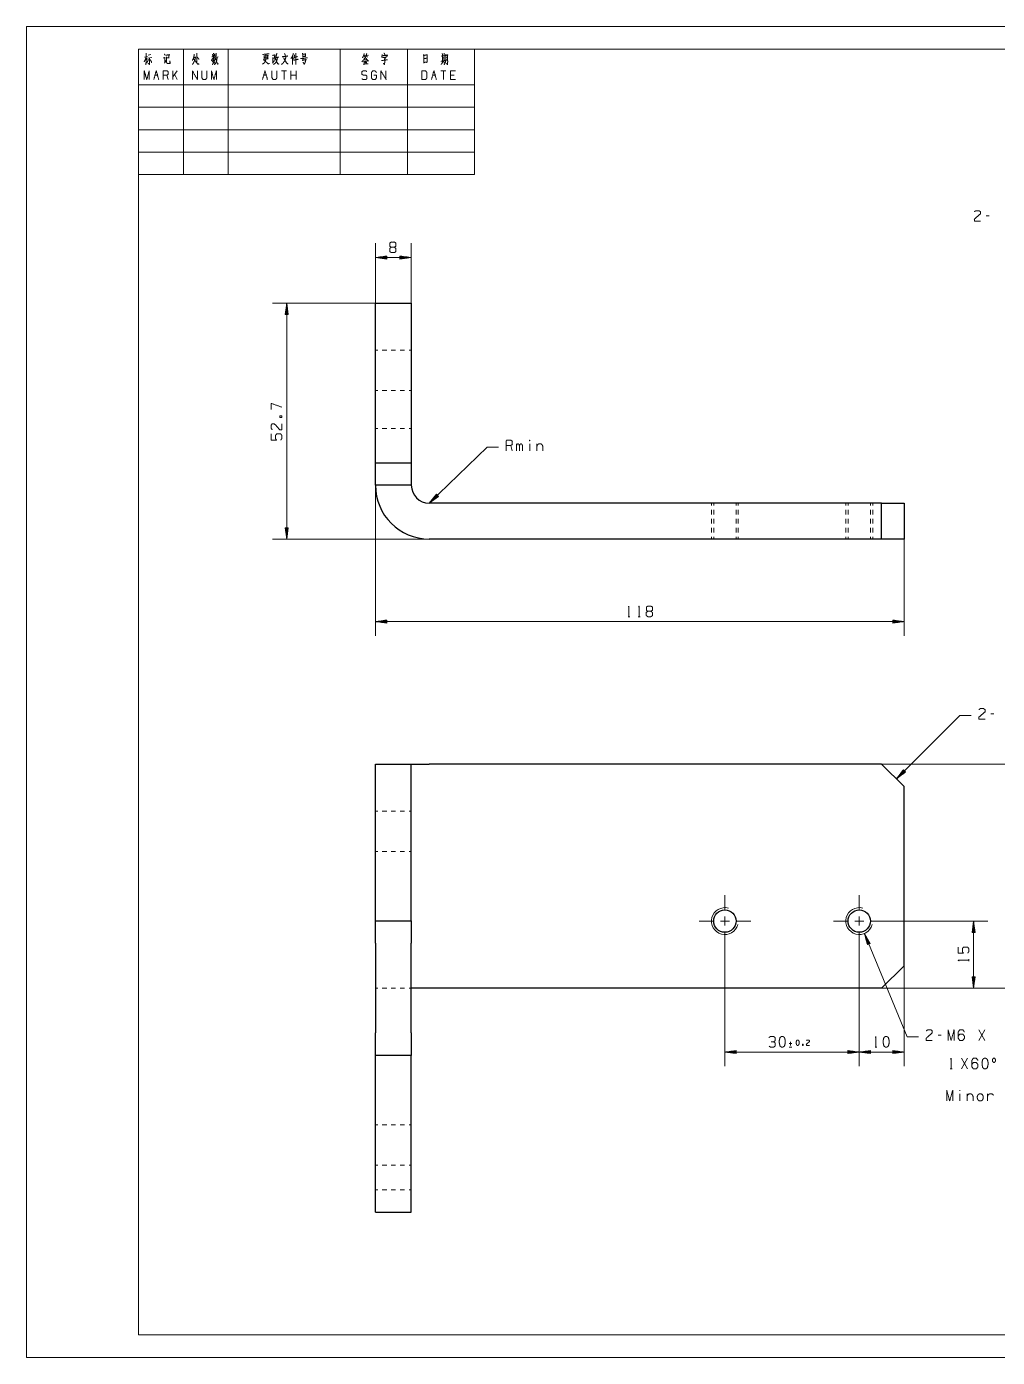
# Model space of a CAD drawing. Header units: millimetres. Extents: x 0 to 420, y 0 to 297.
# Drawn here: x 0 to 216.7, y 0 to 297 of the extents above; entities that cross this region are included whole.
import ezdxf

# ---------------------------------------------------------------- set-up
doc = ezdxf.new("R2010")
doc.units = ezdxf.units.MM
doc.layers.add('1', color=7, linetype='Continuous', true_color=0xffffff)

msp = doc.modelspace()

# ---------------------------------------------------------------- linework, layer by layer
at = {"layer": '1', "color": 132, "linetype": 'Continuous', "lineweight": 18}
for p, q in [((0, 297), (0, 0)), ((420, 297), (0, 297)), ((25, 292), (25, 264)), ((25, 292), (100, 292)), ((25, 292), (100, 292)), ((25, 292), (100, 292)), ((25, 292), (25, 5)), ((415, 292), (25, 292)), ((35, 292), (35, 264)), ((45, 292), (45, 264)), ((70, 292), (70, 264)), ((85, 292), (85, 264)), ((100, 292), (100, 264)), ((25, 284), (100, 284)), ((25, 279), (100, 279)), ((25, 274), (100, 274)), ((25, 269), (100, 269)), ((25, 264), (100, 264)), ((25, 5), (415, 5)), ((0, 0), (420, 0))]:
    msp.add_line(p, q, dxfattribs=at)
at = {"layer": '1', "color": 95, "linetype": 'Continuous', "lineweight": 18}
for p, q in [((26.34, 290.18), (26.96, 290.3)), ((26.7, 289.95), (26.92, 289.68)), ((26.99, 289.99), (27.95, 290.14)), ((27.13, 290.61), (27.71, 290.74)), ((41.34, 290.22), (42.13, 290.38)), ((42.25, 290.16), (42.79, 290.28)), ((53.17, 290.09), (53.7, 290.18)), ((54.91, 288.87), (55.37, 289.43)), ((75.25, 290.57), (75.67, 290.63)), ((75.35, 290.55), (75.45, 290.24)), ((75.83, 289.64), (75.37, 289.56)), ((75.82, 290.51), (76.35, 290.61)), ((75.98, 290.49), (76.11, 290.16)), ((92.56, 290.43), (93.43, 290.55)), ((92.84, 290.07), (93.11, 290.14)), ((92.86, 289.72), (93.09, 289.78)), ((93.6, 290.05), (93.85, 290.12)), ((28.66, 286.17), (29.22, 286.17)), ((31.62, 285.18), (31.34, 286.17)), ((33.59, 287.14), (32.63, 285.78)), ((32.63, 285.18), (32.63, 287.14)), ((33.59, 285.18), (33.04, 286.36)), ((52.94, 286.17), (53.49, 286.17)), ((58.02, 287.14), (56.9, 287.14)), ((57.46, 287.14), (57.46, 285.18)), ((59.02, 285.18), (59.02, 287.14)), ((60.14, 286.17), (59.02, 286.17)), ((60.14, 285.18), (60.14, 287.14)), ((90.65, 286.17), (91.2, 286.17)), ((93.6, 287.14), (92.49, 287.14)), ((93.05, 287.14), (93.05, 285.18)), ((95.45, 286.17), (94.61, 286.17)), ((214.87, 254.75), (214.2, 254.75)), ((108.43, 202.32), (108.09, 203.52)), ((109.36, 202.32), (109.36, 203.9)), ((112.31, 203.9), (112.31, 202.32)), ((113.92, 203.9), (113.92, 202.32)), ((134.26, 165.31), (134.69, 165.31)), ((136.54, 165.31), (136.96, 165.31)), ((215.89, 143.62), (215.22, 143.62)), ((210.32, 88.42), (210.32, 88.84)), ((204.13, 71.94), (203.46, 71.94)), ((213.89, 70.74), (212.55, 73.11)), ((212.55, 70.74), (213.89, 73.11)), ((170.81, 70.04), (170.24, 70.04)), ((170.24, 69.25), (170.81, 69.25)), ((170.53, 70.44), (170.53, 69.64)), ((189.4, 69.24), (189.82, 69.24)), ((210.08, 64.39), (208.74, 66.76)), ((208.74, 64.39), (210.08, 66.76)), ((206.18, 64.39), (206.6, 64.39)), ((208.35, 58.82), (208.35, 57.24)), ((209.95, 58.82), (209.95, 57.24)), ((214.51, 57.24), (214.51, 58.82))]:
    msp.add_line(p, q, dxfattribs=at)
at = {"layer": '1', "color": 13, "linetype": 'Continuous', "lineweight": 18}
for p, q in [((77.88, 235.3), (77.88, 248.64)), ((85.88, 235.3), (85.88, 248.64)), ((80.42, 245.8), (77.88, 245.47)), ((77.88, 245.47), (80.42, 245.13)), ((85.88, 245.47), (77.88, 245.47)), ((80.42, 245.49), (78.07, 245.49)), ((80.42, 245.44), (78.07, 245.44)), ((80.42, 245.54), (78.46, 245.54)), ((80.42, 245.39), (78.46, 245.39)), ((80.42, 245.59), (78.85, 245.59)), ((80.42, 245.34), (78.85, 245.34)), ((80.42, 245.65), (79.23, 245.65)), ((80.42, 245.29), (79.23, 245.29)), ((80.42, 245.7), (79.62, 245.7)), ((80.42, 245.24), (79.62, 245.24)), ((80.42, 245.75), (80, 245.75)), ((80.42, 245.19), (80, 245.19)), ((80.42, 245.8), (80.39, 245.8)), ((80.42, 245.8), (80.39, 245.8)), ((80.42, 245.14), (80.39, 245.14)), ((80.42, 245.14), (80.39, 245.14)), ((80.42, 245.13), (80.42, 245.8)), ((83.34, 245.8), (83.37, 245.8)), ((83.34, 245.8), (83.37, 245.8)), ((83.34, 245.8), (83.34, 245.13)), ((85.88, 245.47), (83.34, 245.8)), ((83.34, 245.75), (83.76, 245.75)), ((83.34, 245.7), (84.15, 245.7)), ((83.34, 245.65), (84.53, 245.65)), ((83.34, 245.59), (84.92, 245.59)), ((83.34, 245.54), (85.3, 245.54)), ((83.34, 245.49), (85.69, 245.49)), ((83.34, 245.13), (85.88, 245.47)), ((83.34, 245.44), (85.69, 245.44)), ((83.34, 245.39), (85.3, 245.39)), ((83.34, 245.34), (84.92, 245.34)), ((83.34, 245.29), (84.53, 245.29)), ((83.34, 245.24), (84.15, 245.24)), ((83.34, 245.19), (83.76, 245.19)), ((83.34, 245.14), (83.37, 245.14)), ((83.34, 245.14), (83.37, 245.14)), ((77.88, 235.3), (54.89, 235.3)), ((58.07, 235.3), (57.73, 232.76)), ((57.99, 232.76), (57.99, 234.72)), ((58.04, 232.76), (58.04, 235.11)), ((58.4, 232.76), (58.07, 235.3)), ((58.07, 235.3), (58.07, 182.63)), ((58.09, 232.76), (58.09, 235.11)), ((58.14, 232.76), (58.14, 234.72)), ((57.73, 232.76), (58.4, 232.76)), ((57.74, 232.76), (57.74, 232.79)), ((57.74, 232.76), (57.74, 232.79)), ((57.79, 232.76), (57.79, 233.18)), ((57.84, 232.76), (57.84, 233.56)), ((57.89, 232.76), (57.89, 233.95)), ((57.94, 232.76), (57.94, 234.33)), ((58.19, 232.76), (58.19, 234.33)), ((58.24, 232.76), (58.24, 233.95)), ((58.3, 232.76), (58.3, 233.56)), ((58.35, 232.76), (58.35, 233.18)), ((58.4, 232.76), (58.4, 232.79)), ((58.4, 232.76), (58.4, 232.79)), ((102.78, 203.13), (89.88, 190.63)), ((105.32, 203.13), (102.78, 203.13)), ((77.88, 199.63), (77.88, 161.04)), ((91.47, 192.64), (89.88, 190.63)), ((89.88, 190.63), (91.94, 192.16)), ((91.69, 192.41), (90, 190.78)), ((91.72, 192.38), (90.04, 190.74)), ((91.65, 192.45), (90.24, 191.08)), ((91.76, 192.34), (90.35, 190.98)), ((91.62, 192.49), (90.49, 191.39)), ((91.79, 192.3), (90.66, 191.21)), ((91.58, 192.52), (90.73, 191.69)), ((91.55, 192.56), (90.97, 192)), ((91.83, 192.27), (90.98, 191.44)), ((91.51, 192.6), (91.21, 192.3)), ((91.86, 192.23), (91.29, 191.67)), ((91.48, 192.63), (91.45, 192.61)), ((91.48, 192.63), (91.45, 192.61)), ((91.94, 192.16), (91.47, 192.64)), ((91.9, 192.19), (91.6, 191.9)), ((91.94, 192.16), (91.91, 192.14)), ((91.94, 192.16), (91.91, 192.14)), ((57.73, 185.17), (58.07, 182.63)), ((58.4, 185.17), (57.73, 185.17)), ((57.74, 185.17), (57.74, 185.14)), ((57.74, 185.17), (57.74, 185.14)), ((57.79, 185.17), (57.79, 184.75)), ((57.84, 185.17), (57.84, 184.36)), ((57.89, 185.17), (57.89, 183.98)), ((57.94, 185.17), (57.94, 183.59)), ((57.99, 185.17), (57.99, 183.21)), ((58.04, 185.17), (58.04, 182.82)), ((58.07, 182.63), (58.4, 185.17)), ((58.09, 185.17), (58.09, 182.82)), ((58.14, 185.17), (58.14, 183.21)), ((58.19, 185.17), (58.19, 183.59)), ((58.24, 185.17), (58.24, 183.98)), ((58.3, 185.17), (58.3, 184.36)), ((58.35, 185.17), (58.35, 184.75)), ((58.4, 185.17), (58.4, 185.14)), ((58.4, 185.17), (58.4, 185.14)), ((89.88, 182.63), (54.89, 182.63)), ((195.88, 182.63), (195.88, 161.04)), ((80.42, 164.55), (77.88, 164.22)), ((77.88, 164.22), (80.42, 163.88)), ((195.88, 164.22), (77.88, 164.22)), ((80.42, 164.24), (78.07, 164.24)), ((80.42, 164.19), (78.07, 164.19)), ((80.42, 164.29), (78.46, 164.29)), ((80.42, 164.14), (78.46, 164.14)), ((80.42, 164.34), (78.85, 164.34)), ((80.42, 164.09), (78.85, 164.09)), ((80.42, 164.39), (79.23, 164.39)), ((80.42, 164.04), (79.23, 164.04)), ((80.42, 164.44), (79.62, 164.44)), ((80.42, 163.99), (79.62, 163.99)), ((80.42, 164.5), (80, 164.5)), ((80.42, 163.94), (80, 163.94)), ((80.42, 164.55), (80.39, 164.55)), ((80.42, 164.55), (80.39, 164.55)), ((80.42, 163.89), (80.39, 163.89)), ((80.42, 163.89), (80.39, 163.89)), ((80.42, 163.88), (80.42, 164.55)), ((193.34, 164.55), (193.37, 164.55)), ((193.34, 164.55), (193.37, 164.55)), ((193.34, 164.55), (193.34, 163.88)), ((195.88, 164.22), (193.34, 164.55)), ((193.34, 164.5), (193.76, 164.5)), ((193.34, 164.44), (194.15, 164.44)), ((193.34, 164.39), (194.53, 164.39)), ((193.34, 164.34), (194.92, 164.34)), ((193.34, 164.29), (195.3, 164.29)), ((193.34, 164.24), (195.69, 164.24)), ((193.34, 163.88), (195.88, 164.22)), ((193.34, 164.19), (195.69, 164.19)), ((193.34, 164.14), (195.3, 164.14)), ((193.34, 164.09), (194.92, 164.09)), ((193.34, 164.04), (194.53, 164.04)), ((193.34, 163.99), (194.15, 163.99)), ((193.34, 163.94), (193.76, 163.94)), ((193.34, 163.89), (193.37, 163.89)), ((193.34, 163.89), (193.37, 163.89)), ((208.3, 143.23), (194.18, 129.11)), ((208.3, 143.23), (210.84, 143.23)), ((190.88, 132.41), (227.73, 132.41)), ((195.74, 131.15), (194.18, 129.11)), ((195.96, 130.93), (194.3, 129.27)), ((195.99, 130.89), (194.33, 129.23)), ((195.92, 130.96), (194.54, 129.58)), ((196.03, 130.86), (194.64, 129.47)), ((195.89, 131), (194.77, 129.89)), ((196.07, 130.82), (194.95, 129.71)), ((195.85, 131.04), (195.01, 130.19)), ((195.81, 131.07), (195.25, 130.5)), ((196.1, 130.78), (195.26, 129.94)), ((195.78, 131.11), (195.48, 130.81)), ((196.14, 130.75), (195.57, 130.18)), ((195.74, 131.14), (195.72, 131.12)), ((195.74, 131.14), (195.72, 131.12)), ((196.21, 130.67), (195.74, 131.15)), ((196.17, 130.71), (195.88, 130.42)), ((194.18, 129.11), (196.21, 130.67)), ((196.21, 130.68), (196.19, 130.65)), ((196.21, 130.68), (196.19, 130.65)), ((191.65, 97.38), (214.59, 97.38)), ((211.41, 97.38), (211.08, 94.84)), ((211.14, 94.84), (211.14, 95.26)), ((211.19, 94.84), (211.19, 95.65)), ((211.24, 94.84), (211.24, 96.03)), ((211.29, 94.84), (211.29, 96.42)), ((211.34, 94.84), (211.34, 96.81)), ((211.39, 94.84), (211.39, 97.19)), ((211.75, 94.84), (211.41, 97.38)), ((211.41, 97.38), (211.41, 82.41)), ((211.44, 94.84), (211.44, 97.19)), ((211.49, 94.84), (211.49, 96.81)), ((211.54, 94.84), (211.54, 96.42)), ((211.59, 94.84), (211.59, 96.03)), ((211.64, 94.84), (211.64, 95.65)), ((211.69, 94.84), (211.69, 95.26)), ((188.3, 92.39), (187.03, 94.61)), ((187.03, 94.61), (187.69, 92.14)), ((187.03, 94.61), (196.54, 71.55)), ((187.97, 92.25), (187.08, 94.42)), ((188.02, 92.27), (187.12, 94.44)), ((187.92, 92.23), (187.18, 94.05)), ((187.88, 92.22), (187.28, 93.67)), ((188.07, 92.29), (187.32, 94.11)), ((187.83, 92.2), (187.38, 93.3)), ((187.78, 92.18), (187.48, 92.92)), ((188.11, 92.31), (187.51, 93.77)), ((187.74, 92.16), (187.58, 92.54)), ((187.69, 92.14), (187.68, 92.17)), ((187.69, 92.14), (187.68, 92.17)), ((187.69, 92.14), (188.3, 92.39)), ((188.16, 92.33), (187.71, 93.43)), ((188.21, 92.35), (187.9, 93.09)), ((188.25, 92.37), (188.09, 92.76)), ((188.3, 92.39), (188.29, 92.42)), ((188.3, 92.39), (188.29, 92.42)), ((211.08, 94.84), (211.08, 94.88)), ((211.08, 94.84), (211.08, 94.88)), ((211.08, 94.84), (211.75, 94.84)), ((211.74, 94.84), (211.74, 94.88)), ((211.74, 94.84), (211.74, 94.88)), ((155.88, 91.62), (155.88, 64.97)), ((185.88, 91.62), (185.88, 64.97)), ((185.88, 91.62), (185.88, 64.97)), ((195.88, 87.41), (195.88, 64.97)), ((211.08, 84.95), (211.08, 84.92)), ((211.08, 84.95), (211.08, 84.92)), ((211.08, 84.95), (211.41, 82.41)), ((211.75, 84.95), (211.08, 84.95)), ((211.14, 84.95), (211.14, 84.53)), ((211.19, 84.95), (211.19, 84.15)), ((211.24, 84.95), (211.24, 83.76)), ((211.29, 84.95), (211.29, 83.38)), ((211.34, 84.95), (211.34, 82.99)), ((211.39, 84.95), (211.39, 82.61)), ((211.41, 82.41), (211.75, 84.95)), ((211.44, 84.95), (211.44, 82.61)), ((211.49, 84.95), (211.49, 82.99)), ((211.54, 84.95), (211.54, 83.38)), ((211.59, 84.95), (211.59, 83.76)), ((211.64, 84.95), (211.64, 84.15)), ((211.69, 84.95), (211.69, 84.53)), ((211.74, 84.95), (211.74, 84.92)), ((211.74, 84.95), (211.74, 84.92)), ((190.88, 82.41), (214.59, 82.41)), ((190.88, 82.41), (227.73, 82.41)), ((196.54, 71.55), (199.08, 71.55)), ((158.42, 68.48), (155.88, 68.14)), ((158.42, 68.32), (157.23, 68.32)), ((158.42, 68.37), (157.62, 68.37)), ((158.42, 68.42), (158, 68.42)), ((158.42, 68.47), (158.39, 68.47)), ((158.42, 68.47), (158.39, 68.47)), ((158.42, 67.81), (158.42, 68.48)), ((183.34, 68.48), (183.34, 67.81)), ((185.88, 68.14), (183.34, 68.48)), ((183.34, 68.47), (183.37, 68.47)), ((183.34, 68.47), (183.37, 68.47)), ((183.34, 68.42), (183.76, 68.42)), ((183.34, 68.37), (184.15, 68.37)), ((183.34, 68.32), (184.53, 68.32)), ((188.42, 68.48), (185.88, 68.14)), ((188.42, 68.32), (187.23, 68.32)), ((188.42, 68.37), (187.62, 68.37)), ((188.42, 68.42), (188, 68.42)), ((188.42, 68.47), (188.39, 68.47)), ((188.42, 68.47), (188.39, 68.47)), ((188.42, 67.81), (188.42, 68.48)), ((193.34, 68.48), (193.34, 67.81)), ((195.88, 68.14), (193.34, 68.48)), ((193.34, 68.47), (193.37, 68.47)), ((193.34, 68.47), (193.37, 68.47)), ((193.34, 68.42), (193.76, 68.42)), ((193.34, 68.37), (194.15, 68.37)), ((193.34, 68.32), (194.53, 68.32)), ((155.88, 68.14), (158.42, 67.81)), ((185.88, 68.14), (155.88, 68.14)), ((158.42, 68.17), (156.07, 68.17)), ((158.42, 68.12), (156.07, 68.12)), ((158.42, 68.22), (156.46, 68.22)), ((158.42, 68.07), (156.46, 68.07)), ((158.42, 68.27), (156.85, 68.27)), ((158.42, 68.02), (156.85, 68.02)), ((158.42, 67.97), (157.23, 67.97)), ((158.42, 67.91), (157.62, 67.91)), ((158.42, 67.86), (158, 67.86)), ((158.42, 67.81), (158.39, 67.81)), ((158.42, 67.81), (158.39, 67.81)), ((183.34, 68.27), (184.92, 68.27)), ((183.34, 68.22), (185.3, 68.22)), ((183.34, 68.17), (185.69, 68.17)), ((183.34, 67.81), (185.88, 68.14)), ((183.34, 68.12), (185.69, 68.12)), ((183.34, 68.07), (185.3, 68.07)), ((183.34, 68.02), (184.92, 68.02)), ((183.34, 67.97), (184.53, 67.97)), ((183.34, 67.91), (184.15, 67.91)), ((183.34, 67.86), (183.76, 67.86)), ((183.34, 67.81), (183.37, 67.81)), ((183.34, 67.81), (183.37, 67.81)), ((185.88, 68.14), (188.42, 67.81)), ((195.88, 68.14), (185.88, 68.14)), ((188.42, 68.17), (186.07, 68.17)), ((188.42, 68.12), (186.07, 68.12)), ((188.42, 68.22), (186.46, 68.22)), ((188.42, 68.07), (186.46, 68.07)), ((188.42, 68.27), (186.85, 68.27)), ((188.42, 68.02), (186.85, 68.02)), ((188.42, 67.97), (187.23, 67.97)), ((188.42, 67.91), (187.62, 67.91)), ((188.42, 67.86), (188, 67.86)), ((188.42, 67.81), (188.39, 67.81)), ((188.42, 67.81), (188.39, 67.81)), ((193.34, 68.27), (194.92, 68.27)), ((193.34, 68.22), (195.3, 68.22)), ((193.34, 68.17), (195.69, 68.17)), ((193.34, 67.81), (195.88, 68.14)), ((193.34, 68.12), (195.69, 68.12)), ((193.34, 68.07), (195.3, 68.07)), ((193.34, 68.02), (194.92, 68.02)), ((193.34, 67.97), (194.53, 67.97)), ((193.34, 67.91), (194.15, 67.91)), ((193.34, 67.86), (193.76, 67.86)), ((193.34, 67.81), (193.37, 67.81)), ((193.34, 67.81), (193.37, 67.81))]:
    msp.add_line(p, q, dxfattribs=at)
at = {"layer": '1', "color": 30, "linetype": 'Continuous', "lineweight": 25}
for p, q in [((77.88, 235.3), (85.88, 235.3)), ((77.88, 199.63), (77.88, 235.3)), ((85.88, 235.3), (85.88, 199.63)), ((77.88, 194.63), (77.88, 199.63)), ((77.88, 199.63), (85.88, 199.63)), ((85.88, 199.63), (85.88, 194.63)), ((85.88, 194.63), (77.88, 194.63)), ((190.88, 190.63), (89.88, 190.63)), ((190.88, 190.63), (195.88, 190.63)), ((190.88, 182.63), (190.88, 190.63)), ((195.88, 190.63), (195.88, 182.63)), ((190.88, 182.63), (89.88, 182.63)), ((195.88, 182.63), (190.88, 182.63)), ((77.88, 97.41), (77.88, 132.41)), ((77.88, 132.41), (85.88, 132.41)), ((85.88, 97.41), (85.88, 132.41)), ((190.88, 132.41), (89.88, 132.41)), ((195.88, 127.41), (190.88, 132.41)), ((195.88, 87.41), (195.88, 127.41)), ((77.88, 97.41), (85.88, 97.41)), ((77.88, 92.41), (77.88, 72.41)), ((85.88, 72.41), (85.88, 92.41)), ((190.88, 82.41), (195.88, 87.41)), ((190.88, 82.41), (89.88, 82.41)), ((77.88, 32.41), (77.88, 67.41)), ((85.88, 67.41), (77.88, 67.41)), ((85.88, 32.41), (85.88, 67.41)), ((77.88, 32.41), (85.88, 32.41))]:
    msp.add_line(p, q, dxfattribs=at)
at = {"layer": '1', "color": 43, "linetype": 'Continuous', "lineweight": 18}
for p, q in [((78.38, 224.8), (77.88, 224.8)), ((80.38, 224.8), (79.38, 224.8)), ((82.38, 224.8), (81.38, 224.8)), ((84.38, 224.8), (83.38, 224.8)), ((85.88, 224.8), (85.38, 224.8)), ((77.88, 215.8), (78.38, 215.8)), ((79.38, 215.8), (80.38, 215.8)), ((81.38, 215.8), (82.38, 215.8)), ((83.38, 215.8), (84.38, 215.8)), ((85.38, 215.8), (85.88, 215.8)), ((77.88, 207.3), (78.38, 207.3)), ((79.38, 207.3), (80.38, 207.3)), ((81.38, 207.3), (82.38, 207.3)), ((83.38, 207.3), (84.38, 207.3)), ((85.38, 207.3), (85.88, 207.3)), ((152.88, 190.13), (152.88, 190.63)), ((153.38, 190.63), (153.38, 190.13)), ((158.38, 190.13), (158.38, 190.63)), ((158.88, 190.13), (158.88, 190.63)), ((182.88, 190.13), (182.88, 190.63)), ((183.38, 190.63), (183.38, 190.13)), ((188.38, 190.13), (188.38, 190.63)), ((188.88, 190.13), (188.88, 190.63)), ((152.88, 188.13), (152.88, 189.13)), ((152.88, 186.13), (152.88, 187.13)), ((153.38, 189.13), (153.38, 188.13)), ((153.38, 187.13), (153.38, 186.13)), ((158.38, 188.13), (158.38, 189.13)), ((158.38, 186.13), (158.38, 187.13)), ((158.88, 188.13), (158.88, 189.13)), ((158.88, 186.13), (158.88, 187.13)), ((182.88, 188.13), (182.88, 189.13)), ((182.88, 186.13), (182.88, 187.13)), ((183.38, 189.13), (183.38, 188.13)), ((183.38, 187.13), (183.38, 186.13)), ((188.38, 188.13), (188.38, 189.13)), ((188.38, 186.13), (188.38, 187.13)), ((188.88, 188.13), (188.88, 189.13)), ((188.88, 186.13), (188.88, 187.13)), ((152.88, 184.13), (152.88, 185.13)), ((153.38, 185.13), (153.38, 184.13)), ((158.38, 184.13), (158.38, 185.13)), ((158.88, 184.13), (158.88, 185.13)), ((182.88, 184.13), (182.88, 185.13)), ((183.38, 185.13), (183.38, 184.13)), ((188.38, 184.13), (188.38, 185.13)), ((188.88, 184.13), (188.88, 185.13)), ((152.88, 182.63), (152.88, 183.13)), ((153.38, 183.13), (153.38, 182.63)), ((158.38, 182.63), (158.38, 183.13)), ((158.88, 182.63), (158.88, 183.13)), ((182.88, 182.63), (182.88, 183.13)), ((183.38, 183.13), (183.38, 182.63)), ((188.38, 182.63), (188.38, 183.13)), ((188.88, 182.63), (188.88, 183.13)), ((78.38, 121.91), (77.88, 121.91)), ((80.38, 121.91), (79.38, 121.91)), ((82.38, 121.91), (81.38, 121.91)), ((84.38, 121.91), (83.38, 121.91)), ((85.88, 121.91), (85.38, 121.91)), ((77.88, 112.91), (78.38, 112.91)), ((79.38, 112.91), (80.38, 112.91)), ((81.38, 112.91), (82.38, 112.91)), ((83.38, 112.91), (84.38, 112.91)), ((85.38, 112.91), (85.88, 112.91)), ((77.88, 82.41), (78.38, 82.41)), ((79.38, 82.41), (80.38, 82.41)), ((81.38, 82.41), (82.38, 82.41)), ((83.38, 82.41), (84.38, 82.41)), ((85.38, 82.41), (85.88, 82.41)), ((78.38, 51.91), (77.88, 51.91)), ((80.38, 51.91), (79.38, 51.91)), ((82.38, 51.91), (81.38, 51.91)), ((84.38, 51.91), (83.38, 51.91)), ((85.88, 51.91), (85.38, 51.91)), ((77.88, 42.91), (78.38, 42.91)), ((79.38, 42.91), (80.38, 42.91)), ((81.38, 42.91), (82.38, 42.91)), ((83.38, 42.91), (84.38, 42.91)), ((85.38, 42.91), (85.88, 42.91)), ((78.38, 37.41), (77.88, 37.41)), ((80.38, 37.41), (79.38, 37.41)), ((82.38, 37.41), (81.38, 37.41)), ((84.38, 37.41), (83.38, 37.41)), ((85.88, 37.41), (85.38, 37.41))]:
    msp.add_line(p, q, dxfattribs=at)
at = {"layer": '1', "color": 252, "linetype": 'Continuous', "lineweight": 18}
for p, q in [((155.88, 99.98), (155.88, 103.15)), ((185.88, 99.98), (185.88, 103.15)), ((155.88, 96.38), (155.88, 98.39)), ((185.88, 96.38), (185.88, 98.39)), ((153.29, 97.38), (150.12, 97.38)), ((154.88, 97.38), (156.89, 97.38)), ((158.47, 97.38), (161.65, 97.38)), ((183.29, 97.38), (180.12, 97.38)), ((184.88, 97.38), (186.89, 97.38)), ((188.47, 97.38), (191.65, 97.38)), ((155.88, 94.79), (155.88, 91.62)), ((185.88, 94.79), (185.88, 91.62))]:
    msp.add_line(p, q, dxfattribs=at)
at = {"layer": '1', "color": 30, "linetype": 'Continuous', "lineweight": 25}
for centre in [(155.88, 97.38), (185.88, 97.38)]:
    msp.add_circle(centre, 2.5, dxfattribs=at)
for radius in [12, 4]:
    msp.add_arc((89.88, 194.63), radius, 180, 270, dxfattribs=at)
at = {"layer": '1', "color": 30, "linetype": 'Continuous', "lineweight": 13}
for centre in [(155.88, 97.38), (185.88, 97.38)]:
    msp.add_arc(centre, 3, 75, 345, dxfattribs=at)
at = {"layer": '1', "color": 95, "linetype": 'Continuous', "lineweight": 18}
for points, knots in [([(26.67, 291.07), (26.66, 288.89), (26.63, 288.5), (26.61, 288.71), (26.64, 288.94)], [0, 0, 0.723303, 0.854546, 0.923601, 1, 1]), ([(41.73, 291.07), (41.76, 290.92), (41.76, 289.78), (41.73, 289.93), (41.76, 290.05)], [0, 0, 0.094654, 0.823636, 0.91829, 1, 1]), ([(42.33, 291.11), (42.33, 290.98), (42.32, 290.76), (42.27, 290.47), (42.23, 290.16), (42.17, 289.91), (42.1, 289.68), (42.08, 289.62)], [0, 0, 0.081852, 0.232243, 0.425429, 0.63211, 0.800313, 0.957953, 1, 1]), ([(60.08, 291.07), (60.12, 290.98), (60.09, 291.03), (60.11, 288.54), (60.09, 288.73), (60.11, 289.04)], [0, 0, 0.029975, 0.04619, 0.840789, 0.900562, 1, 1]), ([(61.57, 291.07), (61.63, 290.82), (61.63, 290.09), (61.63, 290.28), (62.33, 290.38), (62.21, 290.38), (62.24, 290.9), (62.26, 290.98), (62.29, 290.92), (62.19, 290.9), (61.63, 290.82)], [0, 0, 0.076614, 0.294117, 0.350048, 0.563214, 0.598361, 0.753971, 0.779215, 0.799829, 0.831205, 1, 1]), ([(79.78, 291.09), (79.89, 290.96), (79.93, 290.86), (79.96, 290.69)], [0, 0, 0.364604, 0.619196, 1, 1]), ([(93.21, 291.11), (93.24, 290.98), (93.19, 289.37)], [0, 0, 0.073211, 1, 1]), ([(26.67, 290.16), (26.6, 289.91), (26.48, 289.62), (26.35, 289.35), (26.23, 289.14)], [0, 0, 0.233514, 0.515368, 0.78555, 1, 1]), ([(27.18, 289.66), (27.17, 289.58), (26.86, 288.96)], [0, 0, 0.108202, 1, 1]), ([(27.37, 289.99), (27.42, 289.87), (27.42, 288.83), (27.4, 288.6), (27.39, 288.52), (27.11, 288.85), (27.39, 288.56)], [0, 0, 0.056947, 0.504404, 0.603051, 0.639405, 0.826366, 1, 1]), ([(27.61, 289.58), (27.87, 289.16), (27.92, 289), (27.81, 289.27)], [0, 0, 0.516563, 0.696901, 1, 1]), ([(30.53, 289.99), (30.92, 290.09), (30.86, 290.16), (30.83, 288.96), (30.77, 288.83), (31.12, 289.41)], [0, 0, 0.158008, 0.19221, 0.673433, 0.728446, 1, 1]), ([(30.7, 290.88), (30.87, 290.72), (30.92, 290.63), (30.92, 290.53), (30.9, 290.67)], [0, 0, 0.413146, 0.573572, 0.750721, 1, 1]), ([(31.19, 290.63), (31.87, 290.74), (31.82, 290.8), (31.73, 290.05), (31.82, 290.05), (31.25, 289.99)], [0, 0, 0.313958, 0.349012, 0.694882, 0.735357, 1, 1]), ([(31.22, 290.22), (31.25, 289.91), (31.25, 289.2), (31.27, 288.98), (31.3, 288.87), (31.34, 288.81), (31.41, 288.77), (31.53, 288.75), (31.66, 288.73), (32.03, 288.79), (32, 289.33), (32, 288.79)], [0, 0, 0.097093, 0.316208, 0.387239, 0.42073, 0.444406, 0.470581, 0.507596, 0.549105, 0.664641, 0.832445, 1, 1]), ([(37.43, 290.84), (37.42, 290.72), (37.34, 290.3), (37.26, 290.01), (37.18, 289.8), (37.09, 289.6), (37.01, 289.43)], [0, 0, 0.084498, 0.36853, 0.573114, 0.721457, 0.873368, 1, 1]), ([(37.28, 290.09), (37.75, 290.18), (37.71, 290.22), (37.68, 290.03), (37.62, 289.76), (37.56, 289.6), (37.48, 289.37), (37.4, 289.18), (37.28, 288.98), (37.2, 288.81), (37.02, 288.56)], [0, 0, 0.202443, 0.228131, 0.308408, 0.425631, 0.500403, 0.604281, 0.689483, 0.790714, 0.870506, 1, 1]), ([(37.28, 289.8), (38.22, 288.62), (38.56, 288.65), (38.54, 288.65), (38.24, 288.67), (38.08, 288.81)], [0, 0, 0.632183, 0.773704, 0.779845, 0.909108, 1, 1]), ([(37.97, 291.05), (38.02, 290.94), (38, 290.84), (37.99, 289.12), (37.97, 289.23), (38, 289.45)], [0, 0, 0.049543, 0.095606, 0.852767, 0.898838, 1, 1]), ([(38.1, 290.16), (38.13, 290.14), (38.4, 289.8), (38.47, 289.68)], [0, 0, 0.059448, 0.761031, 1, 1]), ([(41.75, 290.24), (41.62, 290.01), (41.48, 289.8), (41.35, 289.64), (41.22, 289.49)], [0, 0, 0.287221, 0.555142, 0.786181, 1, 1]), ([(41.34, 289.31), (41.97, 289.45), (41.98, 289.64), (41.98, 289.56), (41.91, 289.31), (41.81, 289.04), (41.7, 288.83), (41.59, 288.71), (41.48, 288.58), (41.41, 288.52)], [0, 0, 0.30447, 0.39258, 0.431622, 0.553714, 0.689469, 0.798362, 0.878841, 0.954752, 1, 1]), ([(41.43, 290.8), (41.56, 290.57), (41.59, 290.43)], [0, 0, 0.640221, 1, 1]), ([(41.72, 289.66), (41.56, 289.08), (41.66, 289.04), (41.78, 289), (41.89, 288.94), (42.04, 288.85)], [0, 0, 0.5291, 0.62629, 0.735524, 0.852093, 1, 1]), ([(41.76, 290.2), (41.94, 290.07), (42.03, 289.97)], [0, 0, 0.613122, 1, 1]), ([(42.03, 290.92), (42.03, 290.82), (41.91, 290.34)], [0, 0, 0.174301, 1, 1]), ([(42.54, 290.16), (42.49, 289.8), (42.45, 289.56), (42.41, 289.35), (42.35, 289.16), (42.23, 288.91), (42.13, 288.73), (42.01, 288.56), (41.92, 288.48)], [0, 0, 0.19438, 0.332636, 0.448614, 0.555649, 0.70616, 0.822692, 0.933847, 1, 1]), ([(42.22, 289.89), (42.25, 289.85), (42.39, 289.27), (42.49, 289), (42.6, 288.71), (42.63, 288.65), (42.85, 288.67), (42.63, 288.69), (42.55, 288.81)], [0, 0, 0.026721, 0.341749, 0.493483, 0.655465, 0.691641, 0.80784, 0.924039, 1, 1]), ([(53.44, 290.84), (53.42, 290.18), (53.41, 289.85), (53.39, 289.66), (53.38, 289.56), (53.36, 289.43), (53.32, 289.31), (53.27, 289.2), (53.14, 289.02), (53, 288.85), (52.79, 288.73), (52.69, 288.67), (52.65, 288.65)], [0, 0, 0.263783, 0.395771, 0.470171, 0.511786, 0.56157, 0.614019, 0.658777, 0.749614, 0.837596, 0.932985, 0.980677, 1, 1]), ([(52.76, 290.82), (52.82, 290.78), (52.85, 290.8), (54.11, 290.94), (54.07, 290.96), (53.92, 290.92)], [0, 0, 0.045522, 0.068286, 0.872626, 0.90344, 1, 1]), ([(52.82, 289.6), (52.89, 289.6), (53.17, 289.37), (53.41, 289.16), (53.63, 288.98), (53.9, 288.71), (54.23, 288.75), (53.92, 288.71), (53.82, 288.79)], [0, 0, 0.033467, 0.197839, 0.340788, 0.472468, 0.649452, 0.797921, 0.939753, 1, 1]), ([(53, 290.59), (53.04, 290.41), (53.04, 289.66), (53.03, 289.7), (53.89, 289.85), (53.8, 289.85), (53.89, 290.63), (53.92, 290.57), (53.87, 290.53), (53.04, 290.43)], [0, 0, 0.051663, 0.252803, 0.264656, 0.500971, 0.524672, 0.738301, 0.756829, 0.773117, 1, 1]), ([(54.88, 290.57), (55.47, 290.67), (55.41, 290.74), (55.34, 290.01), (55.41, 290.01), (54.97, 289.93), (54.94, 290.12), (54.97, 289.89), (54.96, 288.96)], [0, 0, 0.181366, 0.207406, 0.429567, 0.451891, 0.588199, 0.645735, 0.715777, 1, 1]), ([(55.98, 290.12), (55.98, 289.99), (55.92, 289.66), (55.86, 289.47), (55.81, 289.31), (55.73, 289.16), (55.65, 289.02), (55.54, 288.87), (55.31, 288.67), (55.13, 288.58)], [0, 0, 0.067236, 0.249298, 0.354996, 0.450079, 0.537949, 0.629663, 0.725721, 0.894899, 1, 1]), ([(55.85, 291.05), (55.82, 290.8), (55.73, 290.47), (55.62, 290.12), (55.53, 289.89), (55.47, 289.72), (55.41, 289.58)], [0, 0, 0.162457, 0.385014, 0.625897, 0.784413, 0.898493, 1, 1]), ([(55.54, 289.8), (55.59, 289.78), (56.04, 288.67), (56.32, 288.65), (56.06, 288.71), (55.98, 288.83)], [0, 0, 0.024909, 0.644018, 0.787117, 0.926016, 1, 1]), ([(55.62, 290.07), (56.27, 290.2), (56.2, 290.22), (56.08, 290.18)], [0, 0, 0.769962, 0.857327, 1, 1]), ([(57.88, 290.32), (57.88, 290.2), (57.81, 289.91), (57.74, 289.68), (57.65, 289.43), (57.52, 289.23), (57.5, 289.18), (57.42, 289.08), (57.31, 288.94), (57.18, 288.81), (57.06, 288.69), (56.93, 288.58)], [0, 0, 0.060656, 0.206644, 0.323463, 0.452143, 0.571976, 0.593424, 0.659716, 0.74639, 0.834816, 0.918178, 1, 1]), ([(57.02, 290.28), (58.29, 290.43), (58.21, 290.45), (58.12, 290.41)], [0, 0, 0.872478, 0.933903, 1, 1]), ([(57.34, 290.05), (57.4, 290.01), (58.1, 288.75), (58.43, 288.69), (58.12, 288.77), (58.02, 288.89)], [0, 0, 0.030854, 0.652647, 0.79375, 0.930716, 1, 1]), ([(57.56, 291.03), (57.66, 290.84), (57.71, 290.72), (57.74, 290.59)], [0, 0, 0.450481, 0.729637, 1, 1]), ([(59.55, 290.98), (59.48, 290.72), (59.38, 290.47), (59.26, 290.24), (59.14, 290.05), (59, 289.85)], [0, 0, 0.21836, 0.428744, 0.629221, 0.801494, 1, 1]), ([(59.38, 290.41), (59.39, 289.16), (59.39, 288.56), (59.38, 288.69), (59.39, 288.91)], [0, 0, 0.565717, 0.839123, 0.896086, 1, 1]), ([(59.57, 289.49), (60.61, 289.7), (60.53, 289.72), (60.4, 289.66)], [0, 0, 0.826976, 0.886334, 1, 1]), ([(59.8, 290.72), (59.76, 290.38), (59.7, 290.09), (59.64, 289.89), (59.6, 289.76)], [0, 0, 0.34211, 0.644851, 0.86512, 1, 1]), ([(59.8, 290.14), (60.47, 290.32), (60.4, 290.32), (60.28, 290.26)], [0, 0, 0.772509, 0.853435, 1, 1]), ([(61.18, 289.87), (61.37, 289.87), (61.75, 289.91), (62.68, 290.05), (62.58, 290.07), (62.43, 290.03)], [0, 0, 0.10704, 0.322386, 0.855626, 0.914427, 1, 1]), ([(61.73, 289.91), (61.63, 289.41), (61.6, 289.49), (62.38, 289.62), (62.33, 289.7), (62.33, 289.62), (62.24, 289.27), (62.19, 289.04), (62.11, 288.85), (62.05, 288.71), (62.01, 288.6), (61.98, 288.58), (61.72, 289.06), (62, 288.62)], [0, 0, 0.13637, 0.159981, 0.371157, 0.396349, 0.418604, 0.516111, 0.579311, 0.63312, 0.675133, 0.705357, 0.714996, 0.861275, 1, 1]), ([(75.64, 290.3), (75.63, 290.2), (75.39, 289.83), (75.38, 289.78), (75.26, 289.6), (75.06, 289.37), (74.85, 289.16)], [0, 0, 0.074337, 0.387309, 0.418539, 0.575027, 0.79286, 1, 1]), ([(75.37, 290.98), (75.35, 290.84), (75.23, 290.53), (75.13, 290.28), (75.01, 290.07)], [0, 0, 0.148006, 0.485257, 0.758321, 1, 1]), ([(75.12, 288.62), (76.23, 288.73), (76.16, 288.73), (75.99, 288.71)], [0, 0, 0.825897, 0.879998, 1, 1]), ([(75.31, 289.27), (75.38, 289), (75.38, 288.87), (75.37, 289.04)], [0, 0, 0.489807, 0.707975, 1, 1]), ([(75.58, 289.43), (75.64, 289.12), (75.61, 288.96), (75.61, 289.18)], [0, 0, 0.443891, 0.680119, 1, 1]), ([(75.61, 290.16), (76.2, 289.37), (76.43, 289.37), (76.2, 289.39), (76.08, 289.54)], [0, 0, 0.599324, 0.742451, 0.886135, 1, 1]), ([(75.91, 290.98), (75.92, 290.88), (75.75, 290.3)], [0, 0, 0.147218, 1, 1]), ([(75.95, 289.41), (75.95, 289.27), (75.77, 288.69)], [0, 0, 0.19307, 1, 1]), ([(79.2, 289.41), (80.57, 289.6), (80.49, 289.62), (80.28, 289.56)], [0, 0, 0.820202, 0.873508, 1, 1]), ([(79.34, 290.74), (79.34, 290.51), (79.33, 290.34), (79.3, 290.22), (79.27, 290.12)], [0, 0, 0.361949, 0.626223, 0.829034, 1, 1]), ([(79.34, 290.49), (80.57, 290.63), (80.56, 290.67), (80.37, 290.26)], [0, 0, 0.712481, 0.737756, 1, 1]), ([(79.49, 290.07), (80.25, 290.18), (80.21, 290.24), (79.92, 289.72)], [0, 0, 0.533866, 0.586729, 1, 1]), ([(79.87, 289.87), (79.9, 289.76), (79.93, 289.64), (79.94, 289.43), (79.94, 289), (79.93, 288.85), (79.9, 288.65), (79.86, 288.52), (79.64, 288.87), (79.87, 288.56)], [0, 0, 0.049623, 0.1085, 0.204239, 0.404798, 0.471991, 0.568442, 0.629223, 0.820578, 1, 1]), ([(88.61, 290.8), (88.64, 290.59), (88.66, 290.14), (88.67, 289.66), (88.67, 289.6), (88.67, 288.83), (88.67, 288.98), (89.24, 289.1), (89.36, 288.96), (89.39, 289.14), (89.39, 289.39), (89.4, 289.87), (89.42, 290.36), (89.42, 290.78), (89.43, 290.72), (88.66, 290.57)], [0, 0, 0.037589, 0.119519, 0.205166, 0.216331, 0.354043, 0.380097, 0.485125, 0.518622, 0.552532, 0.597196, 0.682843, 0.77221, 0.846648, 0.858119, 1, 1]), ([(88.67, 289.83), (89.24, 289.95), (89.18, 289.97), (89.05, 289.89)], [0, 0, 0.728512, 0.805958, 1, 1]), ([(92.52, 289.25), (93.43, 289.41), (93.38, 289.43), (93.33, 289.37)], [0, 0, 0.873246, 0.919206, 1, 1]), ([(92.86, 289.12), (92.84, 289.02), (92.73, 288.81), (92.62, 288.67), (92.52, 288.56)], [0, 0, 0.157085, 0.51447, 0.781154, 1, 1]), ([(92.8, 290.98), (92.83, 290.86), (92.83, 289.31)], [0, 0, 0.075954, 1, 1]), ([(93.09, 289.18), (93.25, 288.94), (93.25, 288.83), (93.19, 289.02)], [0, 0, 0.497679, 0.671694, 1, 1]), ([(93.55, 290.82), (93.59, 290.59), (93.59, 290.14), (93.57, 289.64), (93.55, 289.33), (93.47, 289), (93.38, 288.79), (93.22, 288.48)], [0, 0, 0.096217, 0.285187, 0.491418, 0.620825, 0.76157, 0.854869, 1, 1]), ([(93.57, 289.52), (93.6, 289.52), (93.84, 289.58)], [0, 0, 0.107799, 1, 1]), ([(93.59, 290.57), (94.03, 290.67), (93.98, 290.74), (93.98, 290.05), (94, 289.12), (93.98, 288.77), (93.97, 288.56), (93.95, 288.5), (93.74, 288.77), (93.94, 288.58)], [0, 0, 0.13308, 0.155522, 0.357051, 0.631901, 0.735808, 0.797028, 0.815849, 0.918301, 1, 1]), ([(26.26, 285.18), (26.26, 287.14), (26.82, 285.18), (27.37, 287.14), (27.37, 285.18)], [0, 0, 0.245192, 0.5, 0.754808, 1, 1]), ([(30.51, 285.18), (30.51, 287.14), (31.34, 287.14), (31.62, 286.96), (31.62, 286.36), (31.34, 286.17), (30.51, 286.17)], [0, 0, 0.400952, 0.571035, 0.639278, 0.761676, 0.829917, 1, 1]), ([(37.01, 285.18), (37.01, 287.14), (38.12, 285.18), (38.12, 287.14)], [0, 0, 0.317574, 0.682426, 1, 1]), ([(39.13, 287.14), (39.13, 285.57), (39.39, 285.18), (39.95, 285.18), (40.24, 285.57), (40.24, 287.14)], [0, 0, 0.337152, 0.438599, 0.557781, 0.662848, 1, 1]), ([(41.25, 285.18), (41.25, 287.14), (41.81, 285.18), (42.36, 287.14), (42.36, 285.18)], [0, 0, 0.245192, 0.5, 0.754808, 1, 1]), ([(54.78, 287.14), (54.78, 285.57), (55.05, 285.18), (55.6, 285.18), (55.89, 285.57), (55.89, 287.14)], [0, 0, 0.337152, 0.438599, 0.557781, 0.662848, 1, 1]), ([(74.85, 285.36), (75.13, 285.18), (75.7, 285.18), (75.98, 285.39), (75.98, 285.97), (75.7, 286.17), (75.15, 286.17), (74.85, 286.36), (74.85, 286.96), (75.15, 287.14), (75.7, 287.14), (75.98, 286.96)], [0, 0, 0.068035, 0.184054, 0.254521, 0.372333, 0.442799, 0.555843, 0.626367, 0.748393, 0.81892, 0.931964, 1, 1]), ([(77.55, 286.17), (78.1, 286.17), (78.1, 285.57), (77.82, 285.18), (77.25, 285.18), (76.97, 285.57), (76.97, 286.75), (77.27, 287.14), (77.81, 287.14), (78.09, 286.75)], [0, 0, 0.103295, 0.214797, 0.304261, 0.410274, 0.499739, 0.718892, 0.809956, 0.910533, 1, 1]), ([(79.11, 285.18), (79.11, 287.14), (80.22, 285.18), (80.22, 287.14)], [0, 0, 0.317574, 0.682426, 1, 1]), ([(88.25, 285.18), (89.07, 285.18), (89.36, 285.57), (89.36, 286.75), (89.07, 287.14), (88.25, 287.14), (88.25, 285.18)], [0, 0, 0.142133, 0.227159, 0.431787, 0.516817, 0.65895, 1, 1]), ([(90.37, 285.18), (90.93, 287.14), (91.48, 285.18)], [0, 0, 0.5, 1, 1]), ([(95.73, 285.18), (94.61, 285.18), (94.61, 287.14), (95.73, 287.14)], [0, 0, 0.265389, 0.734611, 1, 1]), ([(211.59, 255.7), (211.9, 255.92), (212.59, 255.92), (212.93, 255.7), (212.93, 255.22), (211.57, 254.02), (211.59, 253.55), (212.93, 253.55)], [0, 0, 0.069691, 0.192975, 0.265273, 0.350228, 0.674739, 0.759753, 1, 1]), ([(81.4, 247.76), (81.08, 247.98), (81.08, 248.71), (81.4, 248.93), (82.09, 248.93), (82.42, 248.71), (82.42, 247.98), (82.09, 247.76), (81.4, 247.76), (81.06, 247.51), (81.06, 246.81), (81.4, 246.56), (82.09, 246.56), (82.42, 246.78), (82.42, 247.51), (82.09, 247.76)], [0, 0, 0.047573, 0.136084, 0.183657, 0.267814, 0.317164, 0.405676, 0.455027, 0.539183, 0.590296, 0.675755, 0.726868, 0.811025, 0.860375, 0.948887, 1, 1]), ([(56.97, 212.07), (54.6, 212.92), (54.6, 211.58)], [0, 0, 0.652471, 1, 1]), ([(54.82, 207.02), (54.6, 207.34), (54.6, 208.03), (54.82, 208.37), (55.3, 208.37), (56.5, 207), (56.97, 207.02), (56.97, 208.37)], [0, 0, 0.069691, 0.192976, 0.265273, 0.350227, 0.67474, 0.759753, 1, 1]), ([(56.97, 209.79), (56.97, 210.13), (56.5, 210.13), (56.5, 209.79), (56.97, 209.79)], [0, 0, 0.207091, 0.5, 0.707091, 1, 1]), ([(56.75, 204.73), (56.97, 205.06), (56.97, 205.75), (56.75, 206.09), (55.8, 206.09), (55.55, 205.75), (55.55, 205.06), (55.77, 204.73), (54.6, 204.73), (54.6, 206.09)], [0, 0, 0.062229, 0.168344, 0.230573, 0.376816, 0.441266, 0.54738, 0.609609, 0.790489, 1, 1]), ([(107.09, 202.32), (107.09, 204.7), (108.09, 204.7), (108.43, 204.47), (108.43, 203.75), (108.09, 203.52), (107.09, 203.52)], [0, 0, 0.400952, 0.571036, 0.639278, 0.761674, 0.829917, 1, 1]), ([(109.36, 203.42), (109.42, 203.7), (109.59, 203.87), (109.79, 203.87), (109.96, 203.7), (110.03, 203.42), (110.03, 202.32)], [0, 0, 0.118879, 0.224456, 0.306984, 0.412558, 0.533084, 1, 1]), ([(110.03, 203.42), (110.09, 203.7), (110.26, 203.87), (110.48, 203.87), (110.64, 203.7), (110.71, 203.42), (110.71, 202.32)], [0, 0, 0.118606, 0.223937, 0.313759, 0.413913, 0.534159, 1, 1]), ([(112.31, 204.55), (112.35, 204.65), (112.31, 204.72), (112.28, 204.65), (112.31, 204.55)], [0, 0, 0.280645, 0.50001, 0.719364, 1, 1]), ([(113.92, 203.3), (114.02, 203.6), (114.22, 203.82), (114.46, 203.9), (114.69, 203.9), (114.94, 203.82), (115.14, 203.6), (115.24, 203.3), (115.24, 202.32)], [0, 0, 0.107749, 0.208449, 0.296007, 0.373818, 0.461376, 0.562076, 0.669825, 1, 1]), ([(134.33, 167.48), (134.47, 167.68), (134.47, 165.31)], [0, 0, 0.093489, 1, 1]), ([(136.61, 167.48), (136.75, 167.68), (136.75, 165.31)], [0, 0, 0.093491, 1, 1]), ([(138.67, 166.51), (138.36, 166.73), (138.36, 167.46), (138.67, 167.68), (139.36, 167.68), (139.7, 167.46), (139.7, 166.73), (139.36, 166.51), (138.67, 166.51), (138.34, 166.26), (138.34, 165.56), (138.67, 165.31), (139.36, 165.31), (139.7, 165.53), (139.7, 166.26), (139.36, 166.51)], [0, 0, 0.047573, 0.136085, 0.183659, 0.267815, 0.317165, 0.405677, 0.455028, 0.539184, 0.590297, 0.675756, 0.726869, 0.811025, 0.860376, 0.948887, 1, 1]), ([(212.6, 144.57), (212.92, 144.8), (213.61, 144.8), (213.95, 144.57), (213.95, 144.1), (212.59, 142.9), (212.6, 142.42), (213.95, 142.42)], [0, 0, 0.069691, 0.192976, 0.265274, 0.350227, 0.67474, 0.759752, 1, 1]), ([(210.1, 90.22), (210.32, 90.55), (210.32, 91.24), (210.1, 91.58), (209.15, 91.58), (208.9, 91.24), (208.9, 90.55), (209.12, 90.22), (207.95, 90.22), (207.95, 91.58)], [0, 0, 0.062228, 0.168343, 0.230571, 0.376815, 0.441266, 0.547381, 0.609609, 0.79049, 1, 1]), ([(208.15, 88.49), (207.95, 88.63), (210.32, 88.63)], [0, 0, 0.093493, 1, 1]), ([(166.76, 70.44), (167.1, 70.66), (167.1, 71.39), (166.76, 71.61), (166.07, 71.61), (165.73, 71.39)], [0, 0, 0.153875, 0.429853, 0.583728, 0.846125, 1, 1]), ([(168.86, 69.24), (169.19, 69.49), (169.37, 70.19), (169.37, 70.66), (169.19, 71.39), (168.86, 71.61), (168.52, 71.61), (168.19, 71.39), (168.01, 70.66), (168.03, 70.19), (168.19, 69.49), (168.52, 69.24), (168.86, 69.24)], [0, 0, 0.067526, 0.183971, 0.260583, 0.380943, 0.446141, 0.500306, 0.565504, 0.685863, 0.762528, 0.878309, 0.945835, 1, 1]), ([(189.47, 71.41), (189.61, 71.61), (189.61, 69.24)], [0, 0, 0.093486, 1, 1]), ([(192.05, 69.24), (192.38, 69.49), (192.56, 70.19), (192.56, 70.66), (192.38, 71.39), (192.05, 71.61), (191.71, 71.61), (191.38, 71.39), (191.2, 70.66), (191.22, 70.19), (191.38, 69.49), (191.71, 69.24), (192.05, 69.24)], [0, 0, 0.067527, 0.183972, 0.260584, 0.380943, 0.446142, 0.500305, 0.565505, 0.685864, 0.762529, 0.87831, 0.945837, 1, 1]), ([(200.85, 72.89), (201.17, 73.11), (201.86, 73.11), (202.19, 72.89), (202.19, 72.41), (200.83, 71.21), (200.85, 70.74), (202.19, 70.74)], [0, 0, 0.069695, 0.192979, 0.265274, 0.350228, 0.674741, 0.759753, 1, 1]), ([(205.72, 70.74), (205.72, 73.11), (206.39, 70.74), (207.06, 73.11), (207.06, 70.74)], [0, 0, 0.245192, 0.5, 0.754808, 1, 1]), ([(207.99, 71.69), (208.31, 72.16), (209, 72.16), (209.34, 71.69), (209.34, 71.21), (209, 70.74), (208.31, 70.74), (207.99, 71.21), (207.99, 72.64), (208.31, 73.11), (209, 73.11), (209.34, 72.64)], [0, 0, 0.076963, 0.16976, 0.248073, 0.312018, 0.390331, 0.483128, 0.560091, 0.751926, 0.828889, 0.921686, 1, 1]), ([(165.75, 69.46), (166.07, 69.24), (166.76, 69.24), (167.1, 69.46), (167.1, 70.19), (166.76, 70.44), (166.25, 70.44)], [0, 0, 0.124121, 0.343687, 0.472445, 0.703376, 0.836731, 1, 1]), ([(172.22, 69.64), (172.39, 69.77), (172.48, 70.12), (172.48, 70.35), (172.39, 70.72), (172.22, 70.83), (172.05, 70.83), (171.88, 70.72), (171.8, 70.35), (171.8, 70.12), (171.88, 69.77), (172.05, 69.64), (172.22, 69.64)], [0, 0, 0.067524, 0.18397, 0.260582, 0.380941, 0.446138, 0.500304, 0.565503, 0.685862, 0.762527, 0.878307, 0.945834, 1, 1]), ([(173.19, 69.64), (173.36, 69.64), (173.36, 69.88), (173.19, 69.88), (173.19, 69.64)], [0, 0, 0.207092, 0.5, 0.707092, 1, 1]), ([(174.08, 70.72), (174.24, 70.83), (174.58, 70.83), (174.75, 70.72), (174.75, 70.48), (174.07, 69.88), (174.08, 69.64), (174.75, 69.64)], [0, 0, 0.069688, 0.192972, 0.265273, 0.350226, 0.674741, 0.759753, 1, 1]), ([(206.25, 66.56), (206.39, 66.76), (206.39, 64.39)], [0, 0, 0.093492, 1, 1]), ([(211.02, 65.34), (211.34, 65.81), (212.02, 65.81), (212.36, 65.34), (212.36, 64.86), (212.02, 64.39), (211.34, 64.39), (211.02, 64.86), (211.02, 66.29), (211.34, 66.76), (212.02, 66.76), (212.36, 66.29)], [0, 0, 0.076962, 0.169762, 0.248073, 0.312018, 0.390329, 0.483129, 0.560091, 0.751926, 0.828888, 0.921688, 1, 1]), ([(214.12, 64.39), (214.46, 64.64), (214.64, 65.34), (214.64, 65.81), (214.46, 66.54), (214.12, 66.76), (213.79, 66.76), (213.45, 66.54), (213.28, 65.81), (213.29, 65.34), (213.45, 64.64), (213.79, 64.39), (214.12, 64.39)], [0, 0, 0.067527, 0.183971, 0.260583, 0.380942, 0.446142, 0.500308, 0.565505, 0.685864, 0.762529, 0.87831, 0.945834, 1, 1]), ([(215.84, 65.81), (216.07, 65.81), (216.28, 66.14), (216.28, 66.46), (216.07, 66.79), (215.84, 66.79), (215.61, 66.46), (215.61, 66.14), (215.84, 65.81)], [0, 0, 0.08568, 0.230395, 0.351583, 0.496296, 0.581976, 0.730393, 0.851581, 1, 1]), ([(205.4, 57.24), (205.4, 59.62), (206.07, 57.24), (206.74, 59.62), (206.74, 57.24)], [0, 0, 0.245192, 0.5, 0.754808, 1, 1]), ([(208.35, 59.47), (208.38, 59.57), (208.35, 59.64), (208.31, 59.57), (208.35, 59.47)], [0, 0, 0.280629, 0.5, 0.719371, 1, 1]), ([(209.95, 58.22), (210.06, 58.52), (210.25, 58.74), (210.5, 58.82), (210.73, 58.82), (210.98, 58.74), (211.17, 58.52), (211.28, 58.22), (211.28, 57.24)], [0, 0, 0.107753, 0.208447, 0.296013, 0.373822, 0.461381, 0.56208, 0.669831, 1, 1]), ([(212.34, 57.54), (212.53, 57.32), (212.78, 57.24), (213.01, 57.24), (213.26, 57.32), (213.45, 57.54), (213.56, 57.87), (213.56, 58.22), (213.45, 58.52), (213.26, 58.74), (213.01, 58.82), (212.78, 58.82), (212.53, 58.74), (212.34, 58.52), (212.23, 58.22), (212.23, 57.87), (212.34, 57.54)], [0, 0, 0.063225, 0.118198, 0.167051, 0.222025, 0.28525, 0.357934, 0.432348, 0.499999, 0.563223, 0.618197, 0.66705, 0.722024, 0.785248, 0.852901, 0.927315, 1, 1]), ([(214.51, 58.22), (214.61, 58.52), (214.81, 58.74), (215.05, 58.82), (215.39, 58.82), (215.64, 58.74), (215.83, 58.52)], [0, 0, 0.180193, 0.348589, 0.49501, 0.685179, 0.831612, 1, 1])]:
    msp.add_open_spline(points, degree=1, knots=knots, dxfattribs=at)
for points in [[(28.38, 285.18), (28.94, 287.14), (29.5, 285.18)], [(52.66, 285.18), (53.22, 287.14), (53.77, 285.18)]]:
    msp.add_open_spline(points, degree=1, dxfattribs=at)
at = {"layer": '1', "color": 30, "linetype": 'Continuous', "lineweight": 25}
for points, knots in [([(85.88, 132.41), (86.02, 132.41), (87.05, 132.41), (88.85, 132.41), (89.88, 132.41)], [0, 0, 0.034074, 0.292894, 0.741181, 1, 1]), ([(77.88, 92.41), (77.88, 93.52), (77.88, 95.53), (77.88, 96.92), (77.88, 97.41)], [0, 0, 0.222521, 0.62349, 0.900967, 1, 1]), ([(85.88, 97.41), (85.88, 97.29), (85.88, 96.32), (85.88, 94.58), (85.88, 92.41)], [0, 0, 0.025073, 0.218169, 0.566117, 1, 1]), ([(89.88, 82.41), (88.85, 82.41), (87.05, 82.41), (86.02, 82.41), (85.88, 82.41)], [0, 0, 0.258819, 0.707106, 0.965926, 1, 1]), ([(77.88, 67.41), (77.88, 67.54), (77.88, 68.5), (77.88, 70.24), (77.88, 72.41)], [0, 0, 0.025072, 0.218169, 0.566116, 1, 1]), ([(85.88, 72.41), (85.88, 70.24), (85.88, 68.5), (85.88, 67.91), (85.88, 67.41)], [0, 0, 0.433884, 0.781831, 0.900969, 1, 1])]:
    msp.add_open_spline(points, degree=1, knots=knots, dxfattribs=at)

doc.saveas('drawing.dxf')
